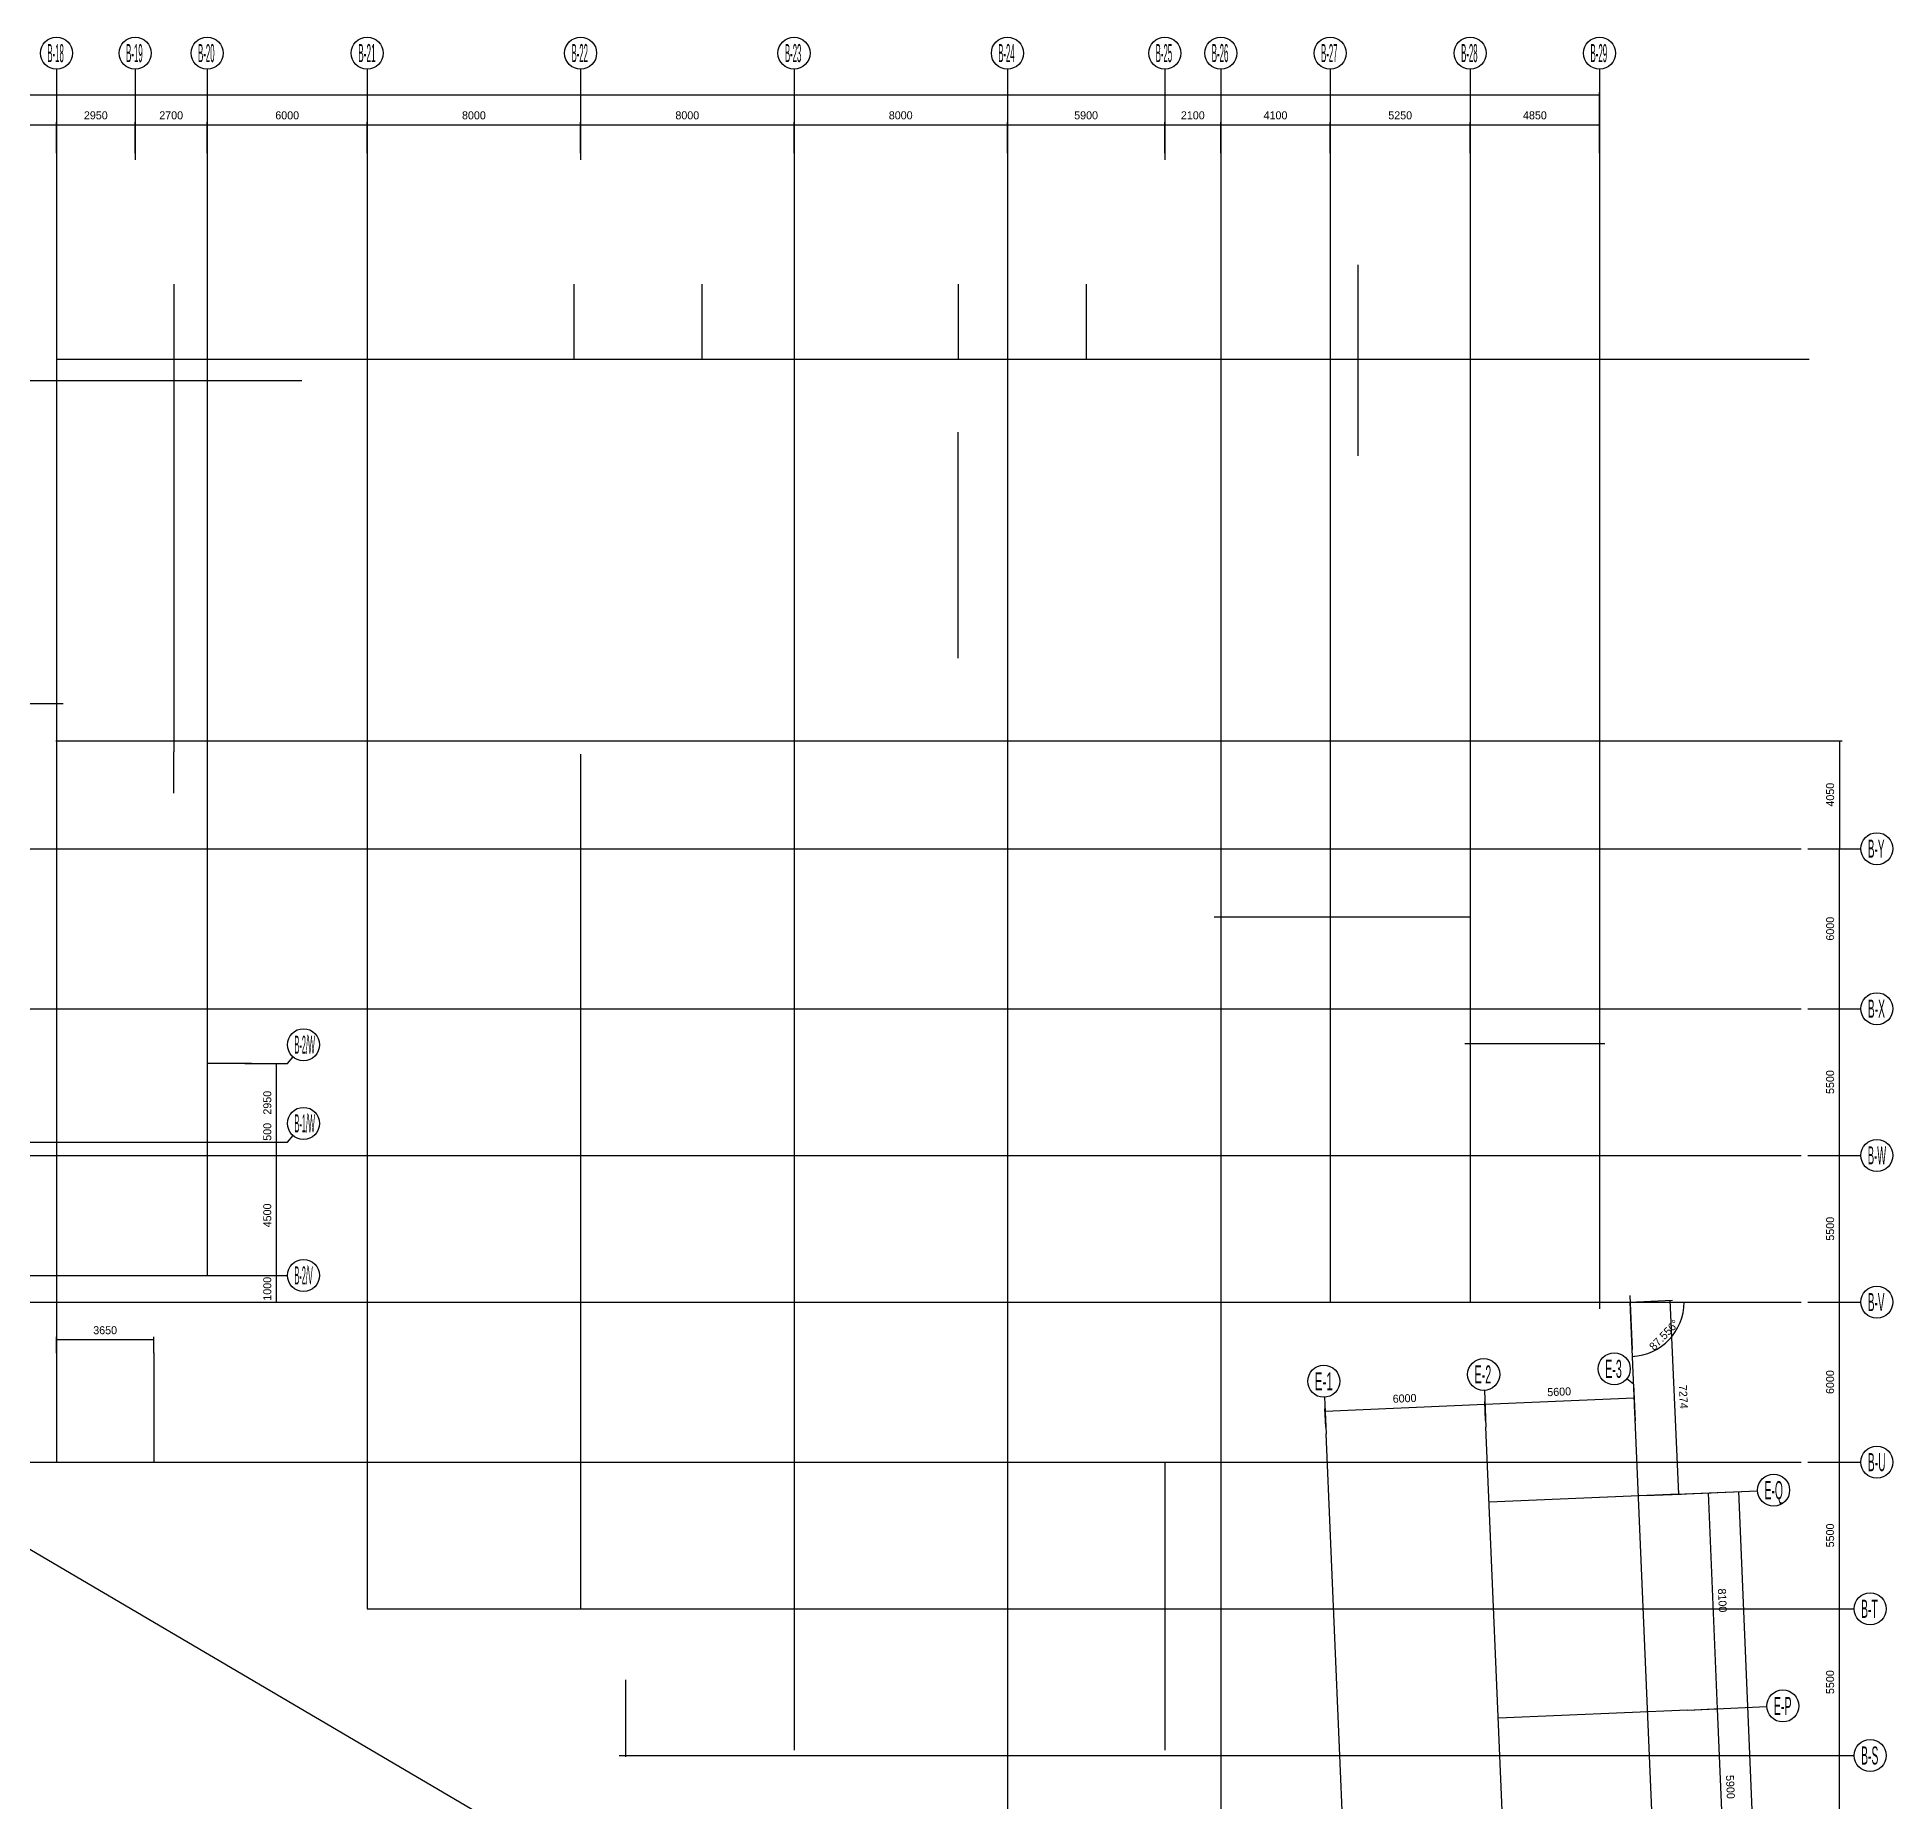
# Model space of a CAD drawing. Extents: x 25452 to 377797, y -68211 to 223293.
# Drawn here: x 153803 to 223374, y 157123 to 223293 of the extents above; entities that cross this region are included whole.
import ezdxf

# ---------------------------------------------------------------- set-up
doc = ezdxf.new("R2010")
doc.units = 0
doc.header["$LTSCALE"] = 100
doc.layers.add('dote', color=253, linetype='Continuous')
doc.layers.add('Z-AXIS', color=3, linetype='Continuous')
doc.styles.add('汉字', font='汉字')
doc.dimstyles.get("Standard").update_dxf_attribs({"dimtxt": 300, "dimasz": 100, "dimexe": 100, "dimexo": 250, "dimgap": 100, "dimtad": 0, "dimtoh": 1, "dimdec": 0, "dimzin": 0, "dimdsep": 46, "dimcen": 0.09, "dimclre": 7, "dimclrt": 7, "dimadec": 3, "dimazin": 0, "dimtfac": 1, "dimtdec": 4, "dimtofl": 0, "dimtmove": 0, "dimatfit": 3, "dimfxl": 1, "dimtolj": 1, "dimtzin": 0, "dimarcsym": 0})

# ---------------------------------------------------------------- blocks, each defined once
blk = doc.blocks.new('*D81')
at = {"layer": 'Z-AXIS', "color": 7, "linetype": 'ByBlock', "lineweight": -2}
for p, q in [((215926, 160578), (216904, 160620)), ((216177, 154684), (217156, 154725))]:
    blk.add_line(p, q, dxfattribs=at)
at = {"layer": 'Z-AXIS', "color": 0, "linetype": 'ByBlock', "lineweight": -2}
blk.add_line((217056, 154721), (216804, 160616), dxfattribs=at)
for points in [[(216804, 160616), (216825, 160516), (216792, 160515)], [(217056, 154721), (217035, 154820), (217068, 154822)]]:
    blk.add_solid(points, dxfattribs=at)
at = {"layer": 'Z-AXIS', "color": 7, "linetype": 'Continuous', "lineweight": -2, "insert": (217280, 157683), "char_height": 300, "width": 775, "attachment_point": 5, "rotation": 272.44399, "style": '汉字'}
blk.add_mtext('5900', dxfattribs=at)
blk = doc.blocks.new('*D124')
at = {"layer": 'Z-AXIS', "color": 7, "linetype": 'ByBlock', "lineweight": -2}
for p, q in [((215580, 168671), (216559, 168713)), ((215926, 160578), (216904, 160620))]:
    blk.add_line(p, q, dxfattribs=at)
at = {"layer": 'Z-AXIS', "color": 0, "linetype": 'ByBlock', "lineweight": -2}
blk.add_line((216804, 160616), (216459, 168708), dxfattribs=at)
for points in [[(216459, 168708), (216480, 168609), (216446, 168608)], [(216804, 160616), (216783, 160715), (216816, 160716)]]:
    blk.add_solid(points, dxfattribs=at)
at = {"layer": 'Z-AXIS', "color": 7, "linetype": 'Continuous', "lineweight": -2, "insert": (216981, 164677), "char_height": 300, "width": 775, "attachment_point": 5, "rotation": 272.44399, "style": '汉字'}
blk.add_mtext('8100', dxfattribs=at)
blk = doc.blocks.new('*D177')
at = {"layer": 'Z-AXIS', "color": 7, "linetype": 'ByBlock', "lineweight": -2}
for p, q in [((215580, 168671), (217694, 168761)), ((220015, 64765), (222129, 64856))]:
    blk.add_line(p, q, dxfattribs=at)
at = {"layer": 'Z-AXIS', "color": 0, "linetype": 'ByBlock', "lineweight": -2}
blk.add_line((222029, 64851), (217594, 168757), dxfattribs=at)
for points in [[(217594, 168757), (217615, 168658), (217582, 168656)], [(222029, 64851), (222008, 64951), (222041, 64952)]]:
    blk.add_solid(points, dxfattribs=at)
at = {"layer": 'Z-AXIS', "color": 7, "linetype": 'Continuous', "lineweight": -2, "insert": (219430, 117545), "char_height": 300, "width": 1121.67, "attachment_point": 5, "rotation": 272.44399, "style": '汉字'}
blk.add_mtext('104000', dxfattribs=at)
blk = doc.blocks.new('_AXISO')
blk.add_circle((0, 0), 0.5)
blk = doc.blocks.new('*D86')
at = {"layer": 'Z-AXIS', "color": 7, "linetype": 'ByBlock', "lineweight": -2}
for p, q in [((202112, 171172), (202082, 171875)), ((208106, 171428), (208076, 172130))]:
    blk.add_line(p, q, dxfattribs=at)
at = {"layer": 'Z-AXIS', "color": 0, "linetype": 'ByBlock', "lineweight": -2}
blk.add_line((202086, 171775), (208080, 172031), dxfattribs=at)
for points in [[(208080, 172031), (207981, 172010), (207980, 172043)], [(202086, 171775), (202185, 171796), (202186, 171762)]]:
    blk.add_solid(points, dxfattribs=at)
at = {"layer": 'Z-AXIS', "color": 7, "linetype": 'Continuous', "lineweight": -2, "insert": (205068, 172252), "char_height": 300, "width": 770, "attachment_point": 5, "rotation": 2.44399, "style": '汉字'}
blk.add_mtext('6000', dxfattribs=at)
blk = doc.blocks.new('*D136')
at = {"layer": 'Z-AXIS', "color": 7, "linetype": 'ByBlock', "lineweight": -2}
for p, q in [((208106, 171428), (208076, 172130)), ((213701, 171667), (213671, 172369))]:
    blk.add_line(p, q, dxfattribs=at)
at = {"layer": 'Z-AXIS', "color": 0, "linetype": 'ByBlock', "lineweight": -2}
blk.add_line((208080, 172031), (213675, 172269), dxfattribs=at)
for points in [[(208080, 172031), (208180, 172051), (208181, 172018)], [(213675, 172269), (213576, 172248), (213575, 172282)]]:
    blk.add_solid(points, dxfattribs=at)
at = {"layer": 'Z-AXIS', "color": 7, "linetype": 'Continuous', "lineweight": -2, "insert": (210863, 172500), "char_height": 300, "width": 775, "attachment_point": 5, "rotation": 2.44399, "style": '汉字'}
blk.add_mtext('5600', dxfattribs=at)
blk = doc.blocks.new('*D13')
at = {"layer": 'Z-AXIS', "color": 7, "linetype": 'ByBlock', "lineweight": -2}
for p, q in [((213761, 175874), (215110, 175933)), ((214082, 168607), (215431, 168667))]:
    blk.add_line(p, q, dxfattribs=at)
at = {"layer": 'Z-AXIS', "color": 0, "linetype": 'ByBlock', "lineweight": -2}
blk.add_line((215010, 175929), (215331, 168662), dxfattribs=at)
for points in [[(215010, 175929), (215031, 175830), (214998, 175828)], [(215331, 168662), (215310, 168762), (215343, 168763)]]:
    blk.add_solid(points, dxfattribs=at)
at = {"layer": 'Z-AXIS', "color": 7, "linetype": 'Continuous', "lineweight": -2, "insert": (215520, 172311), "char_height": 300, "width": 785, "attachment_point": 5, "rotation": 272.52796, "style": '汉字'}
blk.add_mtext('7274', dxfattribs=at)
blk = doc.blocks.new('*D66')
at = {"layer": 'Z-AXIS', "color": 0, "linetype": 'ByBlock', "lineweight": -2}
blk.add_arc((213511, 175863), 2036, 272.44399, 360, dxfattribs=at)
for points in [[(215547, 175863), (215561, 175762), (215528, 175763)], [(213598, 173829), (213697, 173852), (213699, 173819)]]:
    blk.add_solid(points, dxfattribs=at)
at = {"layer": 'Z-AXIS', "color": 7, "linetype": 'Continuous', "lineweight": -2, "insert": (214909, 174523), "char_height": 300, "width": 1231.67, "attachment_point": 8, "rotation": 46.22199, "style": '汉字'}
blk.add_mtext('87.556%%D', dxfattribs=at)
blk = doc.blocks.new('*D178')
at = {"layer": 'Z-AXIS', "color": 7, "linetype": 'ByBlock', "lineweight": -2}
for p, q in [((220188, 158863), (221472, 158863)), ((220188, 152863), (221472, 152863))]:
    blk.add_line(p, q, dxfattribs=at)
at = {"layer": 'Z-AXIS', "color": 0, "linetype": 'ByBlock', "lineweight": -2}
blk.add_line((221372, 152863), (221372, 158863), dxfattribs=at)
for points in [[(221372, 158863), (221389, 158763), (221355, 158763)], [(221372, 152863), (221355, 152963), (221389, 152963)]]:
    blk.add_solid(points, dxfattribs=at)
at = {"layer": 'Z-AXIS', "color": 7, "linetype": 'Continuous', "lineweight": -2, "insert": (221022, 155863), "char_height": 300, "width": 770, "attachment_point": 5, "rotation": 90, "style": '汉字'}
blk.add_mtext('6000', dxfattribs=at)
blk = doc.blocks.new('*D105')
at = {"layer": 'Z-AXIS', "color": 7, "linetype": 'ByBlock', "lineweight": -2}
for p, q in [((220188, 164363), (221472, 164363)), ((220188, 158863), (221472, 158863))]:
    blk.add_line(p, q, dxfattribs=at)
at = {"layer": 'Z-AXIS', "color": 0, "linetype": 'ByBlock', "lineweight": -2}
blk.add_line((221372, 158863), (221372, 164363), dxfattribs=at)
for points in [[(221372, 164363), (221389, 164263), (221355, 164263)], [(221372, 158863), (221355, 158963), (221389, 158963)]]:
    blk.add_solid(points, dxfattribs=at)
at = {"layer": 'Z-AXIS', "color": 7, "linetype": 'Continuous', "lineweight": -2, "insert": (221022, 161613), "char_height": 300, "width": 780, "attachment_point": 5, "rotation": 90, "style": '汉字'}
blk.add_mtext('5500', dxfattribs=at)
blk = doc.blocks.new('*D160')
at = {"layer": 'Z-AXIS', "color": 7, "linetype": 'ByBlock', "lineweight": -2}
for p, q in [((220188, 169863), (221472, 169863)), ((220188, 164363), (221472, 164363))]:
    blk.add_line(p, q, dxfattribs=at)
at = {"layer": 'Z-AXIS', "color": 0, "linetype": 'ByBlock', "lineweight": -2}
blk.add_line((221372, 164363), (221372, 169863), dxfattribs=at)
for points in [[(221372, 169863), (221389, 169763), (221355, 169763)], [(221372, 164363), (221355, 164463), (221389, 164463)]]:
    blk.add_solid(points, dxfattribs=at)
at = {"layer": 'Z-AXIS', "color": 7, "linetype": 'Continuous', "lineweight": -2, "insert": (221022, 167113), "char_height": 300, "width": 780, "attachment_point": 5, "rotation": 90, "style": '汉字'}
blk.add_mtext('5500', dxfattribs=at)
blk = doc.blocks.new('*D100')
at = {"layer": 'Z-AXIS', "color": 7, "linetype": 'ByBlock', "lineweight": -2}
for p, q in [((50278, 219173), (50278, 221230)), ((212378, 219173), (212378, 221230))]:
    blk.add_line(p, q, dxfattribs=at)
at = {"layer": 'Z-AXIS', "color": 0, "linetype": 'ByBlock', "lineweight": -2}
blk.add_line((50278, 221130), (212378, 221130), dxfattribs=at)
for points in [[(50278, 221130), (50378, 221147), (50378, 221114)], [(212378, 221130), (212278, 221114), (212278, 221147)]]:
    blk.add_solid(points, dxfattribs=at)
at = {"layer": 'Z-AXIS', "color": 7, "linetype": 'Continuous', "lineweight": -2, "insert": (103570, 221480), "char_height": 300, "width": 1106.67, "attachment_point": 5, "style": '汉字'}
blk.add_mtext('162100', dxfattribs=at)
blk = doc.blocks.new('*D73')
at = {"layer": 'Z-AXIS', "color": 7, "linetype": 'ByBlock', "lineweight": -2}
for p, q in [((148928, 218938), (148928, 220109)), ((154528, 218938), (154528, 220109))]:
    blk.add_line(p, q, dxfattribs=at)
at = {"layer": 'Z-AXIS', "color": 0, "linetype": 'ByBlock', "lineweight": -2}
blk.add_line((148928, 220009), (154528, 220009), dxfattribs=at)
for points in [[(148928, 220009), (149028, 220026), (149028, 219993)], [(154528, 220009), (154428, 219993), (154428, 220026)]]:
    blk.add_solid(points, dxfattribs=at)
at = {"layer": 'Z-AXIS', "color": 7, "linetype": 'Continuous', "lineweight": -2, "insert": (151728, 220359), "char_height": 300, "width": 775, "attachment_point": 5, "style": '汉字'}
blk.add_mtext('5600', dxfattribs=at)
blk = doc.blocks.new('*D126')
at = {"layer": 'Z-AXIS', "color": 7, "linetype": 'ByBlock', "lineweight": -2}
for p, q in [((154528, 218938), (154528, 220109)), ((157478, 218938), (157478, 220109))]:
    blk.add_line(p, q, dxfattribs=at)
at = {"layer": 'Z-AXIS', "color": 0, "linetype": 'ByBlock', "lineweight": -2}
blk.add_line((154528, 220009), (157478, 220009), dxfattribs=at)
for points in [[(154528, 220009), (154628, 220026), (154628, 219993)], [(157478, 220009), (157378, 219993), (157378, 220026)]]:
    blk.add_solid(points, dxfattribs=at)
at = {"layer": 'Z-AXIS', "color": 7, "linetype": 'Continuous', "lineweight": -2, "insert": (156003, 220359), "char_height": 300, "width": 775, "attachment_point": 5, "style": '汉字'}
blk.add_mtext('2950', dxfattribs=at)
blk = doc.blocks.new('*D174')
at = {"layer": 'Z-AXIS', "color": 7, "linetype": 'ByBlock', "lineweight": -2}
for p, q in [((157478, 218938), (157478, 220109)), ((160178, 218938), (160178, 220109))]:
    blk.add_line(p, q, dxfattribs=at)
at = {"layer": 'Z-AXIS', "color": 0, "linetype": 'ByBlock', "lineweight": -2}
blk.add_line((157478, 220009), (160178, 220009), dxfattribs=at)
for points in [[(157478, 220009), (157578, 220026), (157578, 219993)], [(160178, 220009), (160078, 219993), (160078, 220026)]]:
    blk.add_solid(points, dxfattribs=at)
at = {"layer": 'Z-AXIS', "color": 7, "linetype": 'Continuous', "lineweight": -2, "insert": (158828, 220359), "char_height": 300, "width": 780, "attachment_point": 5, "style": '汉字'}
blk.add_mtext('2700', dxfattribs=at)
blk = doc.blocks.new('*D23')
at = {"layer": 'Z-AXIS', "color": 7, "linetype": 'ByBlock', "lineweight": -2}
for p, q in [((160178, 218938), (160178, 220109)), ((166178, 218938), (166178, 220109))]:
    blk.add_line(p, q, dxfattribs=at)
at = {"layer": 'Z-AXIS', "color": 0, "linetype": 'ByBlock', "lineweight": -2}
blk.add_line((160178, 220009), (166178, 220009), dxfattribs=at)
for points in [[(160178, 220009), (160278, 220026), (160278, 219993)], [(166178, 220009), (166078, 219993), (166078, 220026)]]:
    blk.add_solid(points, dxfattribs=at)
at = {"layer": 'Z-AXIS', "color": 7, "linetype": 'Continuous', "lineweight": -2, "insert": (163178, 220359), "char_height": 300, "width": 770, "attachment_point": 5, "style": '汉字'}
blk.add_mtext('6000', dxfattribs=at)
blk = doc.blocks.new('*D57')
at = {"layer": 'Z-AXIS', "color": 7, "linetype": 'ByBlock', "lineweight": -2}
for p, q in [((166178, 218938), (166178, 220109)), ((174178, 218938), (174178, 220109))]:
    blk.add_line(p, q, dxfattribs=at)
at = {"layer": 'Z-AXIS', "color": 0, "linetype": 'ByBlock', "lineweight": -2}
blk.add_line((166178, 220009), (174178, 220009), dxfattribs=at)
for points in [[(166178, 220009), (166278, 220026), (166278, 219993)], [(174178, 220009), (174078, 219993), (174078, 220026)]]:
    blk.add_solid(points, dxfattribs=at)
at = {"layer": 'Z-AXIS', "color": 7, "linetype": 'Continuous', "lineweight": -2, "insert": (170178, 220359), "char_height": 300, "width": 780, "attachment_point": 5, "style": '汉字'}
blk.add_mtext('8000', dxfattribs=at)
blk = doc.blocks.new('*D106')
at = {"layer": 'Z-AXIS', "color": 7, "linetype": 'ByBlock', "lineweight": -2}
for p, q in [((174178, 218938), (174178, 220109)), ((182178, 218938), (182178, 220109))]:
    blk.add_line(p, q, dxfattribs=at)
at = {"layer": 'Z-AXIS', "color": 0, "linetype": 'ByBlock', "lineweight": -2}
blk.add_line((174178, 220009), (182178, 220009), dxfattribs=at)
for points in [[(174178, 220009), (174278, 220026), (174278, 219993)], [(182178, 220009), (182078, 219993), (182078, 220026)]]:
    blk.add_solid(points, dxfattribs=at)
at = {"layer": 'Z-AXIS', "color": 7, "linetype": 'Continuous', "lineweight": -2, "insert": (178178, 220359), "char_height": 300, "width": 780, "attachment_point": 5, "style": '汉字'}
blk.add_mtext('8000', dxfattribs=at)
blk = doc.blocks.new('*D157')
at = {"layer": 'Z-AXIS', "color": 7, "linetype": 'ByBlock', "lineweight": -2}
for p, q in [((182178, 218938), (182178, 220109)), ((190178, 218938), (190178, 220109))]:
    blk.add_line(p, q, dxfattribs=at)
at = {"layer": 'Z-AXIS', "color": 0, "linetype": 'ByBlock', "lineweight": -2}
blk.add_line((182178, 220009), (190178, 220009), dxfattribs=at)
for points in [[(182178, 220009), (182278, 220026), (182278, 219993)], [(190178, 220009), (190078, 219993), (190078, 220026)]]:
    blk.add_solid(points, dxfattribs=at)
at = {"layer": 'Z-AXIS', "color": 7, "linetype": 'Continuous', "lineweight": -2, "insert": (186178, 220359), "char_height": 300, "width": 780, "attachment_point": 5, "style": '汉字'}
blk.add_mtext('8000', dxfattribs=at)
blk = doc.blocks.new('*D3')
at = {"layer": 'Z-AXIS', "color": 7, "linetype": 'ByBlock', "lineweight": -2}
for p, q in [((190178, 218938), (190178, 220109)), ((196078, 218938), (196078, 220109))]:
    blk.add_line(p, q, dxfattribs=at)
at = {"layer": 'Z-AXIS', "color": 0, "linetype": 'ByBlock', "lineweight": -2}
blk.add_line((190178, 220009), (196078, 220009), dxfattribs=at)
for points in [[(190178, 220009), (190278, 220026), (190278, 219993)], [(196078, 220009), (195978, 219993), (195978, 220026)]]:
    blk.add_solid(points, dxfattribs=at)
at = {"layer": 'Z-AXIS', "color": 7, "linetype": 'Continuous', "lineweight": -2, "insert": (193128, 220359), "char_height": 300, "width": 775, "attachment_point": 5, "style": '汉字'}
blk.add_mtext('5900', dxfattribs=at)
blk = doc.blocks.new('*D56')
at = {"layer": 'Z-AXIS', "color": 7, "linetype": 'ByBlock', "lineweight": -2}
for p, q in [((196078, 218938), (196078, 220109)), ((198178, 218938), (198178, 220109))]:
    blk.add_line(p, q, dxfattribs=at)
at = {"layer": 'Z-AXIS', "color": 0, "linetype": 'ByBlock', "lineweight": -2}
blk.add_line((196078, 220009), (198178, 220009), dxfattribs=at)
for points in [[(196078, 220009), (196178, 220026), (196178, 219993)], [(198178, 220009), (198078, 219993), (198078, 220026)]]:
    blk.add_solid(points, dxfattribs=at)
at = {"layer": 'Z-AXIS', "color": 7, "linetype": 'Continuous', "lineweight": -2, "insert": (197128, 220359), "char_height": 300, "width": 775, "attachment_point": 5, "style": '汉字'}
blk.add_mtext('2100', dxfattribs=at)
blk = doc.blocks.new('*D112')
at = {"layer": 'Z-AXIS', "color": 7, "linetype": 'ByBlock', "lineweight": -2}
for p, q in [((198178, 218938), (198178, 220109)), ((202278, 218938), (202278, 220109))]:
    blk.add_line(p, q, dxfattribs=at)
at = {"layer": 'Z-AXIS', "color": 0, "linetype": 'ByBlock', "lineweight": -2}
blk.add_line((198178, 220009), (202278, 220009), dxfattribs=at)
for points in [[(198178, 220009), (198278, 220026), (198278, 219993)], [(202278, 220009), (202178, 219993), (202178, 220026)]]:
    blk.add_solid(points, dxfattribs=at)
at = {"layer": 'Z-AXIS', "color": 7, "linetype": 'Continuous', "lineweight": -2, "insert": (200228, 220359), "char_height": 300, "width": 785, "attachment_point": 5, "style": '汉字'}
blk.add_mtext('4100', dxfattribs=at)
blk = doc.blocks.new('*D164')
at = {"layer": 'Z-AXIS', "color": 7, "linetype": 'ByBlock', "lineweight": -2}
for p, q in [((202278, 218938), (202278, 220109)), ((207528, 218938), (207528, 220109))]:
    blk.add_line(p, q, dxfattribs=at)
at = {"layer": 'Z-AXIS', "color": 0, "linetype": 'ByBlock', "lineweight": -2}
blk.add_line((202278, 220009), (207528, 220009), dxfattribs=at)
for points in [[(202278, 220009), (202378, 220026), (202378, 219993)], [(207528, 220009), (207428, 219993), (207428, 220026)]]:
    blk.add_solid(points, dxfattribs=at)
at = {"layer": 'Z-AXIS', "color": 7, "linetype": 'Continuous', "lineweight": -2, "insert": (204903, 220359), "char_height": 300, "width": 780, "attachment_point": 5, "style": '汉字'}
blk.add_mtext('5250', dxfattribs=at)
blk = doc.blocks.new('*D10')
at = {"layer": 'Z-AXIS', "color": 7, "linetype": 'ByBlock', "lineweight": -2}
for p, q in [((207528, 218938), (207528, 220109)), ((212378, 218938), (212378, 220109))]:
    blk.add_line(p, q, dxfattribs=at)
at = {"layer": 'Z-AXIS', "color": 0, "linetype": 'ByBlock', "lineweight": -2}
blk.add_line((207528, 220009), (212378, 220009), dxfattribs=at)
for points in [[(207528, 220009), (207628, 220026), (207628, 219993)], [(212378, 220009), (212278, 219993), (212278, 220026)]]:
    blk.add_solid(points, dxfattribs=at)
at = {"layer": 'Z-AXIS', "color": 7, "linetype": 'Continuous', "lineweight": -2, "insert": (209953, 220359), "char_height": 300, "width": 790, "attachment_point": 5, "style": '汉字'}
blk.add_mtext('4850', dxfattribs=at)
blk = doc.blocks.new('*D62')
at = {"layer": 'Z-AXIS', "color": 7, "linetype": 'ByBlock', "lineweight": -2}
for p, q in [((220188, 175863), (221472, 175863)), ((220188, 169863), (221472, 169863))]:
    blk.add_line(p, q, dxfattribs=at)
at = {"layer": 'Z-AXIS', "color": 0, "linetype": 'ByBlock', "lineweight": -2}
blk.add_line((221372, 169863), (221372, 175863), dxfattribs=at)
for points in [[(221372, 175863), (221389, 175763), (221355, 175763)], [(221372, 169863), (221355, 169963), (221389, 169963)]]:
    blk.add_solid(points, dxfattribs=at)
at = {"layer": 'Z-AXIS', "color": 7, "linetype": 'Continuous', "lineweight": -2, "insert": (221022, 172863), "char_height": 300, "width": 770, "attachment_point": 5, "rotation": 90, "style": '汉字'}
blk.add_mtext('6000', dxfattribs=at)
blk = doc.blocks.new('*D149')
at = {"layer": 'Z-AXIS', "color": 7, "linetype": 'ByBlock', "lineweight": -2}
for p, q in [((161839, 176863), (162883, 176863)), ((161839, 175863), (162883, 175863))]:
    blk.add_line(p, q, dxfattribs=at)
at = {"layer": 'Z-AXIS', "color": 0, "linetype": 'ByBlock', "lineweight": -2}
blk.add_line((162783, 175863), (162783, 176863), dxfattribs=at)
for points in [[(162783, 176863), (162799, 176763), (162766, 176763)], [(162783, 175863), (162766, 175963), (162799, 175963)]]:
    blk.add_solid(points, dxfattribs=at)
at = {"layer": 'Z-AXIS', "color": 7, "linetype": 'Continuous', "lineweight": -2, "insert": (162433, 176363), "char_height": 300, "width": 690, "attachment_point": 5, "rotation": 90, "style": '汉字'}
blk.add_mtext('1000', dxfattribs=at)
blk = doc.blocks.new('*D201')
at = {"layer": 'Z-AXIS', "color": 7, "linetype": 'ByBlock', "lineweight": -2}
for p, q in [((161839, 181863), (162883, 181863)), ((161839, 181363), (162883, 181363))]:
    blk.add_line(p, q, dxfattribs=at)
at = {"layer": 'Z-AXIS', "color": 0, "linetype": 'ByBlock', "lineweight": -2}
blk.add_line((162783, 181363), (162783, 181863), dxfattribs=at)
for points in [[(162783, 181863), (162799, 181763), (162766, 181763)], [(162783, 181363), (162766, 181463), (162799, 181463)]]:
    blk.add_solid(points, dxfattribs=at)
at = {"layer": 'Z-AXIS', "color": 7, "linetype": 'Continuous', "lineweight": -2, "insert": (162433, 182246), "char_height": 300, "width": 566.67, "attachment_point": 5, "rotation": 90, "style": '汉字'}
blk.add_mtext('500', dxfattribs=at)
blk = doc.blocks.new('*D41')
at = {"layer": 'Z-AXIS', "color": 7, "linetype": 'ByBlock', "lineweight": -2}
for p, q in [((161839, 181363), (162883, 181363)), ((161839, 176863), (162883, 176863))]:
    blk.add_line(p, q, dxfattribs=at)
at = {"layer": 'Z-AXIS', "color": 0, "linetype": 'ByBlock', "lineweight": -2}
blk.add_line((162783, 176863), (162783, 181363), dxfattribs=at)
for points in [[(162783, 181363), (162799, 181263), (162766, 181263)], [(162783, 176863), (162766, 176963), (162799, 176963)]]:
    blk.add_solid(points, dxfattribs=at)
at = {"layer": 'Z-AXIS', "color": 7, "linetype": 'Continuous', "lineweight": -2, "insert": (162433, 179113), "char_height": 300, "width": 790, "attachment_point": 5, "rotation": 90, "style": '汉字'}
blk.add_mtext('4500', dxfattribs=at)
blk = doc.blocks.new('*D2')
at = {"layer": 'Z-AXIS', "color": 7, "linetype": 'ByBlock', "lineweight": -2}
for p, q in [((220188, 181363), (221472, 181363)), ((220188, 175863), (221472, 175863))]:
    blk.add_line(p, q, dxfattribs=at)
at = {"layer": 'Z-AXIS', "color": 0, "linetype": 'ByBlock', "lineweight": -2}
blk.add_line((221372, 175863), (221372, 181363), dxfattribs=at)
for points in [[(221372, 181363), (221389, 181263), (221355, 181263)], [(221372, 175863), (221355, 175963), (221389, 175963)]]:
    blk.add_solid(points, dxfattribs=at)
at = {"layer": 'Z-AXIS', "color": 7, "linetype": 'Continuous', "lineweight": -2, "insert": (221022, 178613), "char_height": 300, "width": 780, "attachment_point": 5, "rotation": 90, "style": '汉字'}
blk.add_mtext('5500', dxfattribs=at)
blk = doc.blocks.new('*D50')
at = {"layer": 'Z-AXIS', "color": 7, "linetype": 'ByBlock', "lineweight": -2}
for p, q in [((161839, 184813), (162883, 184813)), ((161839, 181863), (162883, 181863))]:
    blk.add_line(p, q, dxfattribs=at)
at = {"layer": 'Z-AXIS', "color": 0, "linetype": 'ByBlock', "lineweight": -2}
blk.add_line((162783, 181863), (162783, 184813), dxfattribs=at)
for points in [[(162783, 184813), (162799, 184713), (162766, 184713)], [(162783, 181863), (162766, 181963), (162799, 181963)]]:
    blk.add_solid(points, dxfattribs=at)
at = {"layer": 'Z-AXIS', "color": 7, "linetype": 'Continuous', "lineweight": -2, "insert": (162433, 183338), "char_height": 300, "width": 775, "attachment_point": 5, "rotation": 90, "style": '汉字'}
blk.add_mtext('2950', dxfattribs=at)
blk = doc.blocks.new('*D101')
at = {"layer": 'Z-AXIS', "color": 7, "linetype": 'ByBlock', "lineweight": -2}
for p, q in [((220188, 186863), (221472, 186863)), ((220188, 181363), (221472, 181363))]:
    blk.add_line(p, q, dxfattribs=at)
at = {"layer": 'Z-AXIS', "color": 0, "linetype": 'ByBlock', "lineweight": -2}
blk.add_line((221372, 181363), (221372, 186863), dxfattribs=at)
for points in [[(221372, 186863), (221389, 186763), (221355, 186763)], [(221372, 181363), (221355, 181463), (221389, 181463)]]:
    blk.add_solid(points, dxfattribs=at)
at = {"layer": 'Z-AXIS', "color": 7, "linetype": 'Continuous', "lineweight": -2, "insert": (221022, 184113), "char_height": 300, "width": 780, "attachment_point": 5, "rotation": 90, "style": '汉字'}
blk.add_mtext('5500', dxfattribs=at)
blk = doc.blocks.new('*D133')
at = {"layer": 'Z-AXIS', "color": 7, "linetype": 'ByBlock', "lineweight": -2}
for p, q in [((220188, 192863), (221472, 192863)), ((220188, 186863), (221472, 186863))]:
    blk.add_line(p, q, dxfattribs=at)
at = {"layer": 'Z-AXIS', "color": 0, "linetype": 'ByBlock', "lineweight": -2}
blk.add_line((221372, 186863), (221372, 192863), dxfattribs=at)
for points in [[(221372, 192863), (221389, 192763), (221355, 192763)], [(221372, 186863), (221355, 186963), (221389, 186963)]]:
    blk.add_solid(points, dxfattribs=at)
at = {"layer": 'Z-AXIS', "color": 7, "linetype": 'Continuous', "lineweight": -2, "insert": (221022, 189863), "char_height": 300, "width": 770, "attachment_point": 5, "rotation": 90, "style": '汉字'}
blk.add_mtext('6000', dxfattribs=at)
blk = doc.blocks.new('*D184')
at = {"layer": 'Z-AXIS', "color": 7, "linetype": 'ByBlock', "lineweight": -2}
for p, q in [((220188, 196913), (221472, 196913)), ((220188, 192863), (221472, 192863))]:
    blk.add_line(p, q, dxfattribs=at)
at = {"layer": 'Z-AXIS', "color": 0, "linetype": 'ByBlock', "lineweight": -2}
blk.add_line((221372, 196913), (221372, 192863), dxfattribs=at)
for points in [[(221372, 196913), (221389, 196813), (221355, 196813)], [(221372, 192863), (221355, 192963), (221389, 192963)]]:
    blk.add_solid(points, dxfattribs=at)
at = {"layer": 'Z-AXIS', "color": 7, "linetype": 'Continuous', "lineweight": -2, "insert": (221022, 194888), "char_height": 300, "width": 790, "attachment_point": 5, "rotation": 90, "style": '汉字'}
blk.add_mtext('4050', dxfattribs=at)
blk = doc.blocks.new('*D35')
at = {"layer": 'Z-AXIS', "color": 7, "linetype": 'ByBlock', "lineweight": -2}
for p, q in [((154528, 173953), (154528, 174556)), ((158178, 173953), (158178, 174556))]:
    blk.add_line(p, q, dxfattribs=at)
at = {"layer": 'Z-AXIS', "color": 0, "linetype": 'ByBlock', "lineweight": -2}
blk.add_line((154528, 174456), (158178, 174456), dxfattribs=at)
for points in [[(154528, 174456), (154628, 174473), (154628, 174440)], [(158178, 174456), (158078, 174440), (158078, 174473)]]:
    blk.add_solid(points, dxfattribs=at)
at = {"layer": 'Z-AXIS', "color": 7, "linetype": 'Continuous', "lineweight": -2, "insert": (156353, 174806), "char_height": 300, "width": 775, "attachment_point": 5, "style": '汉字'}
blk.add_mtext('3650', dxfattribs=at)

msp = doc.modelspace()

# ---------------------------------------------------------------- linework, layer by layer
at = {"layer": 'dote'}
for p, q in [((154527.6, 218687.9), (154527.6, 169862.7)), ((160177.6, 218687.9), (160177.6, 176862.7)), ((166177.6, 218687.9), (166177.6, 164362.7)), ((182177.6, 218687.9), (182177.6, 159062.7)), ((190177.6, 218687.9), (190177.6, 147362.7)), ((198177.6, 218687.9), (198177.6, 147362.7)), ((202277.6, 218687.9), (202277.6, 175862.7)), ((207527.6, 218687.9), (207527.6, 175862.7)), ((212377.6, 218687.9), (212377.6, 175612.7)), ((203327.6, 207587.2), (203327.6, 214756.7)), ((158927.6, 214035.5), (158927.6, 196491.3)), ((173927.6, 214035.5), (173927.6, 211212.7)), ((178727.6, 214035.5), (178727.6, 211212.7)), ((188327.6, 214035.5), (188327.6, 211212.7)), ((193127.6, 214035.5), (193127.6, 211212.7)), ((154527.6, 211212.7), (220229.8, 211212.7)), ((145527.6, 210412.7), (163727.6, 210412.7)), ((188327.6, 200012.7), (188327.6, 208486.6)), ((85527.6, 198312.7), (154777.6, 198312.7)), ((154504.3, 196912.7), (220188.2, 196912.7)), ((174177.6, 196412.7), (174177.6, 164362.7)), ((50277.6, 192862.7), (219938.2, 192862.7)), ((197927.6, 190312.7), (207527.6, 190312.7)), ((44377.6, 186862.7), (219938.2, 186862.7)), ((207327.6, 185562.7), (212577.6, 185562.7)), ((161839, 184812.7), (160177.6, 184812.7)), ((140677.6, 181862.7), (161589, 181862.7)), ((44598.4, 181362.7), (219938.2, 181362.7)), ((140677.6, 176862.7), (161589, 176862.7)), ((44598.4, 175862.7), (219938.2, 175862.7)), ((218317.3, 63509), (213521.9, 175862.7)), ((158177.6, 173964.7), (158177.6, 169862.7)), ((145657.1, 171228.2), (197960.8, 140474.7)), ((212722.4, 63270.2), (208116.8, 171178.2)), ((206727.9, 63014.3), (202122.2, 170922.3)), ((89462.8, 169862.7), (219938.2, 169862.7)), ((196077.6, 169862.7), (196077.6, 159062.7)), ((215330.7, 168660.1), (208237.2, 168357.4)), ((166177.6, 164362.7), (219938.2, 164362.7)), ((175877.6, 158812.7), (175877.6, 161694.2)), ((215676.1, 160567.5), (208582.6, 160264.7)), ((175627.7, 158862.7), (219938.2, 158862.7))]:
    msp.add_line(p, q, dxfattribs=at)
at = {"layer": 'Z-AXIS'}
for p, q in [((154527.6, 222093.4), (154527.6, 218687.9)), ((154527.6, 222093.4), (154527.6, 218687.9)), ((154527.6, 222093.4), (154527.6, 218687.9)), ((157477.6, 222093.4), (157477.6, 218687.9)), ((157477.6, 222093.4), (157477.6, 218687.9)), ((157477.6, 222093.4), (157477.6, 218687.9)), ((160177.6, 222093.4), (160177.6, 218687.9)), ((160177.6, 222093.4), (160177.6, 218687.9)), ((160177.6, 222093.4), (160177.6, 218687.9)), ((166177.6, 222093.4), (166177.6, 218687.9)), ((166177.6, 222093.4), (166177.6, 218687.9)), ((166177.6, 222093.4), (166177.6, 218687.9)), ((174177.6, 222093.4), (174177.6, 218687.9)), ((174177.6, 222093.4), (174177.6, 218687.9)), ((174177.6, 222093.4), (174177.6, 218687.9)), ((182177.6, 222093.4), (182177.6, 218687.9)), ((182177.6, 222093.4), (182177.6, 218687.9)), ((182177.6, 222093.4), (182177.6, 218687.9)), ((190177.6, 222093.4), (190177.6, 218687.9)), ((190177.6, 222093.4), (190177.6, 218687.9)), ((190177.6, 222093.4), (190177.6, 218687.9)), ((196077.6, 222093.4), (196077.6, 218687.9)), ((196077.6, 222093.4), (196077.6, 218687.9)), ((196077.6, 222093.4), (196077.6, 218687.9)), ((198177.6, 222093.4), (198177.6, 218687.9)), ((198177.6, 222093.4), (198177.6, 218687.9)), ((198177.6, 222093.4), (198177.6, 218687.9)), ((202277.6, 222093.4), (202277.6, 218687.9)), ((202277.6, 222093.4), (202277.6, 218687.9)), ((202277.6, 222093.4), (202277.6, 218687.9)), ((207527.6, 222093.4), (207527.6, 218687.9)), ((207527.6, 222093.4), (207527.6, 218687.9)), ((207527.6, 222093.4), (207527.6, 218687.9)), ((212377.6, 222093.4), (212377.6, 218687.9)), ((212377.6, 222093.4), (212377.6, 218687.9)), ((212377.6, 222093.4), (212377.6, 218687.9)), ((158927.6, 194949.7), (158927.6, 196491.3)), ((220188.2, 192862.7), (222173.7, 192862.7)), ((220188.2, 186862.7), (222173.7, 186862.7)), ((161589, 184812.7), (163191, 184812.7)), ((163191, 184812.7), (163400.6, 185057.2)), ((161589, 181862.7), (163191, 181862.7)), ((163191, 181862.7), (163400.6, 182107.2)), ((220188.2, 181362.7), (222173.7, 181362.7)), ((161589, 176862.7), (163191, 176862.7)), ((213511.3, 176112.7), (213597.9, 174083)), ((220188.2, 175862.7), (222173.7, 175862.7)), ((208058.2, 172551.1), (208116.8, 171178.2)), ((213653.1, 172789.9), (213399.9, 172988.8)), ((213653.1, 172789.9), (213711.7, 171417)), ((202063.6, 172295.2), (202122.2, 170922.3)), ((220188.2, 169862.7), (222173.7, 169862.7)), ((215330.7, 168660.1), (218303.4, 168787)), ((219938.2, 164362.7), (221923.7, 164362.7)), ((215676.1, 160567.5), (218648.8, 160694.4)), ((219938.2, 158862.7), (221923.7, 158862.7))]:
    msp.add_line(p, q, dxfattribs=at)

# ---------------------------------------------------------------- block references
ref = msp.add_blockref('_AXISO', (154527.6, 222693.4), dxfattribs=dict(at, xscale=1199.999999999997, yscale=1200, rotation=359.9996457873846))
ref.add_attrib('A', 'B-18', (154188.2, 222354), dxfattribs={"height": 678.82, "style": '汉字', "width": 0.320988})
ref = msp.add_blockref('_AXISO', (157477.6, 222693.4), dxfattribs=dict(at, xscale=1199.999999999997, yscale=1200, rotation=359.9996457873846))
ref.add_attrib('A', 'B-19', (157138.2, 222354), dxfattribs={"height": 678.82, "style": '汉字', "width": 0.325})
ref = msp.add_blockref('_AXISO', (160177.6, 222693.4), dxfattribs=dict(at, xscale=1199.999999999997, yscale=1200, rotation=359.9996457873846))
ref.add_attrib('A', 'B-20', (159838.2, 222354), dxfattribs={"height": 678.82, "style": '汉字', "width": 0.320988})
ref = msp.add_blockref('_AXISO', (166177.6, 222693.4), dxfattribs=dict(at, xscale=1199.999999999997, yscale=1200, rotation=359.9996457873846))
ref.add_attrib('A', 'B-21', (165838.2, 222354), dxfattribs={"height": 678.82, "style": '汉字', "width": 0.342105})
ref = msp.add_blockref('_AXISO', (174177.6, 222693.4), dxfattribs=dict(at, xscale=1199.999999999997, yscale=1200, rotation=359.9996457873846))
ref.add_attrib('A', 'B-22', (173838.2, 222354), dxfattribs={"height": 678.82, "style": '汉字', "width": 0.320988})
ref = msp.add_blockref('_AXISO', (182177.6, 222693.4), dxfattribs=dict(at, xscale=1199.999999999997, yscale=1200, rotation=359.9996457873846))
ref.add_attrib('A', 'B-23', (181838.2, 222354), dxfattribs={"height": 678.82, "style": '汉字', "width": 0.320988})
ref = msp.add_blockref('_AXISO', (190177.6, 222693.4), dxfattribs=dict(at, xscale=1199.999999999997, yscale=1200, rotation=359.9996457873846))
ref.add_attrib('A', 'B-24', (189838.2, 222354), dxfattribs={"height": 678.82, "style": '汉字', "width": 0.317073})
ref = msp.add_blockref('_AXISO', (196077.6, 222693.4), dxfattribs=dict(at, xscale=1199.999999999997, yscale=1200, rotation=359.9996457873846))
ref.add_attrib('A', 'B-25', (195738.2, 222354), dxfattribs={"height": 678.82, "style": '汉字', "width": 0.320988})
ref = msp.add_blockref('_AXISO', (198177.6, 222693.4), dxfattribs=dict(at, xscale=1199.999999999997, yscale=1200, rotation=359.9996457873846))
ref.add_attrib('A', 'B-26', (197838.2, 222354), dxfattribs={"height": 678.82, "style": '汉字', "width": 0.325})
ref = msp.add_blockref('_AXISO', (202277.6, 222693.4), dxfattribs=dict(at, xscale=1199.999999999997, yscale=1200, rotation=359.9996457873846))
ref.add_attrib('A', 'B-27', (201938.2, 222354), dxfattribs={"height": 678.82, "style": '汉字', "width": 0.320988})
ref = msp.add_blockref('_AXISO', (207527.6, 222693.4), dxfattribs=dict(at, xscale=1199.999999999997, yscale=1200, rotation=359.9996457873846))
ref.add_attrib('A', 'B-28', (207188.2, 222354), dxfattribs={"height": 678.82, "style": '汉字', "width": 0.320988})
ref = msp.add_blockref('_AXISO', (212377.6, 222693.4), dxfattribs=dict(at, xscale=1199.999999999997, yscale=1200, rotation=359.9996457873846))
ref.add_attrib('A', 'B-29', (212038.2, 222354), dxfattribs={"height": 678.82, "style": '汉字', "width": 0.325})
ref = msp.add_blockref('_AXISO', (222773.7, 192862.7), dxfattribs=dict(at, xscale=1199.999999999997, yscale=1200, rotation=359.9996457873846))
ref.add_attrib('A', 'B-Y', (222434.2, 192523.3), dxfattribs={"height": 678.82, "style": '汉字', "width": 0.412698})
ref = msp.add_blockref('_AXISO', (222773.7, 186862.7), dxfattribs=dict(at, xscale=1199.999999999997, yscale=1200, rotation=359.9996457873846))
ref.add_attrib('A', 'B-X', (222434.2, 186523.3), dxfattribs={"height": 678.82, "style": '汉字', "width": 0.42623})
ref = msp.add_blockref('_AXISO', (163791, 185512.7), dxfattribs=dict(at, xscale=1199.999999999997, yscale=1200, rotation=359.9996457873846))
ref.add_attrib('A', 'B-2/W', (163451.6, 185173.3), dxfattribs={"height": 678.82, "style": '汉字', "width": 0.242991})
ref = msp.add_blockref('_AXISO', (163791, 182562.7), dxfattribs=dict(at, xscale=1199.999999999997, yscale=1200, rotation=359.9996457873846))
ref.add_attrib('A', 'B-1/W', (163451.6, 182223.3), dxfattribs={"height": 678.82, "style": '汉字', "width": 0.242991})
ref = msp.add_blockref('_AXISO', (222773.7, 181362.7), dxfattribs=dict(at, xscale=1199.999999999997, yscale=1200, rotation=359.9996457873846))
ref.add_attrib('A', 'B-W', (222434.2, 181023.3), dxfattribs={"height": 678.82, "style": '汉字', "width": 0.38806})
ref = msp.add_blockref('_AXISO', (163791, 176862.7), dxfattribs=dict(at, xscale=1199.999999999997, yscale=1200, rotation=359.9996457873846))
ref.add_attrib('A', 'B-2/V', (163451.6, 176523.3), dxfattribs={"height": 678.82, "style": '汉字', "width": 0.252427})
ref = msp.add_blockref('_AXISO', (222773.7, 175862.7), dxfattribs=dict(at, xscale=1199.999999999997, yscale=1200, rotation=359.9996457873846))
ref.add_attrib('A', 'B-V', (222434.2, 175523.3), dxfattribs={"height": 678.82, "style": '汉字', "width": 0.412698})
ref = msp.add_blockref('_AXISO', (212928.1, 173359.5), dxfattribs=dict(at, xscale=1199.999999999969, yscale=1200, rotation=359.999645787379))
ref.add_attrib('A', 'E-3', (212588.7, 173020.1), dxfattribs={"height": 678.82, "style": '汉字', "width": 0.440678})
ref = msp.add_blockref('_AXISO', (202038, 172894.7), dxfattribs=dict(at, xscale=1199.999999999969, yscale=1200, rotation=359.999645787379))
ref.add_attrib('A', 'E-1', (201698.6, 172555.3), dxfattribs={"height": 678.82, "style": '汉字', "width": 0.481481})
ref = msp.add_blockref('_AXISO', (208032.6, 173150.5), dxfattribs=dict(at, xscale=1199.999999999969, yscale=1200, rotation=359.999645787379))
ref.add_attrib('A', 'E-2', (207693.2, 172811.1), dxfattribs={"height": 678.82, "style": '汉字', "width": 0.440678})
ref = msp.add_blockref('_AXISO', (222773.7, 169862.7), dxfattribs=dict(at, xscale=1199.999999999997, yscale=1200, rotation=359.9996457873846))
ref.add_attrib('A', 'B-U', (222434.2, 169523.3), dxfattribs={"height": 678.82, "style": '汉字', "width": 0.42623})
ref = msp.add_blockref('_AXISO', (218902.9, 168812.6), dxfattribs=dict(at, xscale=1199.999999999997, yscale=1200, rotation=359.9996457873818))
ref.add_attrib('A', 'E-Q', (218563.5, 168473.2), dxfattribs={"height": 678.82, "style": '汉字', "width": 0.42623})
ref = msp.add_blockref('_AXISO', (222523.7, 164362.7), dxfattribs=dict(at, xscale=1199.999999999997, yscale=1200, rotation=359.9996457873846))
ref.add_attrib('A', 'B-T', (222184.2, 164023.3), dxfattribs={"height": 678.82, "style": '汉字', "width": 0.42623})
ref = msp.add_blockref('_AXISO', (219248.3, 160720), dxfattribs=dict(at, xscale=1199.999999999997, yscale=1200, rotation=359.9996457873818))
ref.add_attrib('A', 'E-P', (218908.9, 160380.6), dxfattribs={"height": 678.82, "style": '汉字', "width": 0.440678})
ref = msp.add_blockref('_AXISO', (222523.7, 158862.7), dxfattribs=dict(at, xscale=1199.999999999997, yscale=1200, rotation=359.9996457873846))
ref.add_attrib('A', 'B-S', (222184.2, 158523.3), dxfattribs={"height": 678.82, "style": '汉字', "width": 0.42623})

# ---------------------------------------------------------------- dimensions: what is measured, and where the dimension line sits
for base, p1, p2, picture, middle in [((212377.6, 221130.3), (50277.6, 218923.1), (212377.6, 218923.1), '*D100', (103570.2, 221480.3)), ((154527.6, 220009.4), (148927.6, 218687.9), (154527.6, 218687.9), '*D73', (151727.6, 220359.4)), ((157477.6, 220009.4), (154527.6, 218687.9), (157477.6, 218687.9), '*D126', (156002.6, 220359.4)), ((160177.6, 220009.4), (157477.6, 218687.9), (160177.6, 218687.9), '*D174', (158827.6, 220359.4)), ((166177.6, 220009.4), (160177.6, 218687.9), (166177.6, 218687.9), '*D23', (163177.6, 220359.4)), ((174177.6, 220009.4), (166177.6, 218687.9), (174177.6, 218687.9), '*D57', (170177.6, 220359.4)), ((182177.6, 220009.4), (174177.6, 218687.9), (182177.6, 218687.9), '*D106', (178177.6, 220359.4)), ((190177.6, 220009.4), (182177.6, 218687.9), (190177.6, 218687.9), '*D157', (186177.6, 220359.4)), ((196077.6, 220009.4), (190177.6, 218687.9), (196077.6, 218687.9), '*D3', (193127.6, 220359.4)), ((198177.6, 220009.4), (196077.6, 218687.9), (198177.6, 218687.9), '*D56', (197127.6, 220359.4)), ((202277.6, 220009.4), (198177.6, 218687.9), (202277.6, 218687.9), '*D112', (200227.6, 220359.4)), ((207527.6, 220009.4), (202277.6, 218687.9), (207527.6, 218687.9), '*D164', (204902.6, 220359.4)), ((212377.6, 220009.4), (207527.6, 218687.9), (212377.6, 218687.9), '*D10', (209952.6, 220359.4)), ((158177.6, 174456.3), (154527.6, 173703.2), (158177.6, 173703.2), '*D35', (156352.6, 174806.3))]:
    dim = msp.add_linear_dim(base=base, p1=p1, p2=p2, dimstyle='Standard', dxfattribs=at)
    dim.commit()
    dim.dimension.update_dxf_attribs({"geometry": picture, "text_midpoint": middle})
for base, p1, p2, angle, picture, middle in [((221372.1, 192862.7), (219938.2, 196912.7), (219938.2, 192862.7), 90, '*D184', (221022.1, 194887.7)), ((221372.1, 192862.7), (219938.2, 186862.7), (219938.2, 192862.7), 90, '*D133', (221022.1, 189862.7)), ((221372.1, 186862.7), (219938.2, 181362.7), (219938.2, 186862.7), 90, '*D101', (221022.1, 184112.7)), ((162782.8, 184812.7), (161589, 181862.7), (161589, 184812.7), 90, '*D50', (162432.8, 183337.7)), ((162782.8, 181862.7), (161589, 181362.7), (161589, 181862.7), 90, '*D201', (162432.8, 181612.7)), ((162782.8, 181362.7), (161589, 176862.7), (161589, 181362.7), 90, '*D41', (162432.8, 179112.7)), ((221372.1, 181362.7), (219938.2, 175862.7), (219938.2, 181362.7), 90, '*D2', (221022.1, 178612.7)), ((162782.8, 176862.7), (161589, 175862.7), (161589, 176862.7), 90, '*D149', (162432.8, 176362.7)), ((221372.1, 175862.7), (219938.2, 169862.7), (219938.2, 175862.7), 90, '*D62', (221022.1, 172862.7)), ((213675.3, 172269.4), (208116.8, 171178.2), (213711.7, 171417), 2.443985, '*D136', (210862.9, 172499.7)), ((208080.4, 172030.6), (202122.2, 170922.3), (208116.8, 171178.2), 2.443985, '*D86', (205068.2, 172252.3)), ((221372.1, 169862.7), (219938.2, 164362.7), (219938.2, 169862.7), 90, '*D160', (221022.1, 167112.7)), ((217594.2, 168756.8), (219765.5, 64754.7), (215330.7, 168660.1), 92.443985, '*D177', (219429.7, 117544.7)), ((216458.6, 168708.3), (215676.1, 160567.5), (215330.7, 168660.1), 92.443985, '*D124', (216981, 164676.9)), ((221372.1, 164362.7), (219938.2, 158862.7), (219938.2, 164362.7), 90, '*D105', (221022.1, 161612.7)), ((216804, 160615.7), (215927.7, 154672.9), (215676.1, 160567.5), 92.443985, '*D81', (217279.5, 157683.3)), ((221372.1, 158862.7), (219938.2, 152862.7), (219938.2, 158862.7), 90, '*D178', (221022.1, 155862.7))]:
    dim = msp.add_linear_dim(base=base, p1=p1, p2=p2, angle=angle, dimstyle='Standard', dxfattribs=at)
    dim.commit()
    dim.dimension.update_dxf_attribs({"geometry": picture, "text_midpoint": middle})
dim = msp.add_aligned_dim(p1=(213511.3, 175862.7), p2=(213832.1, 168596.2), distance=1500, dimstyle='Standard', dxfattribs=at)
dim.commit()
dim.dimension.update_dxf_attribs({"geometry": '*D13', "text_midpoint": (215519.9, 172311)})
dim = msp.add_angular_dim_2l(base=(214578.8462, 174129.3655), line1=((213511.2542, 175862.723), (213597.8878, 173832.9543)), line2=((213511.2542, 175862.723), (215837.4608, 175862.723)), dimstyle='Standard', dxfattribs=at)
dim.commit()
dim.dimension.update_dxf_attribs({"geometry": '*D66', "text_midpoint": (214728.4099, 174696.4093)})

doc.saveas('drawing.dxf')
